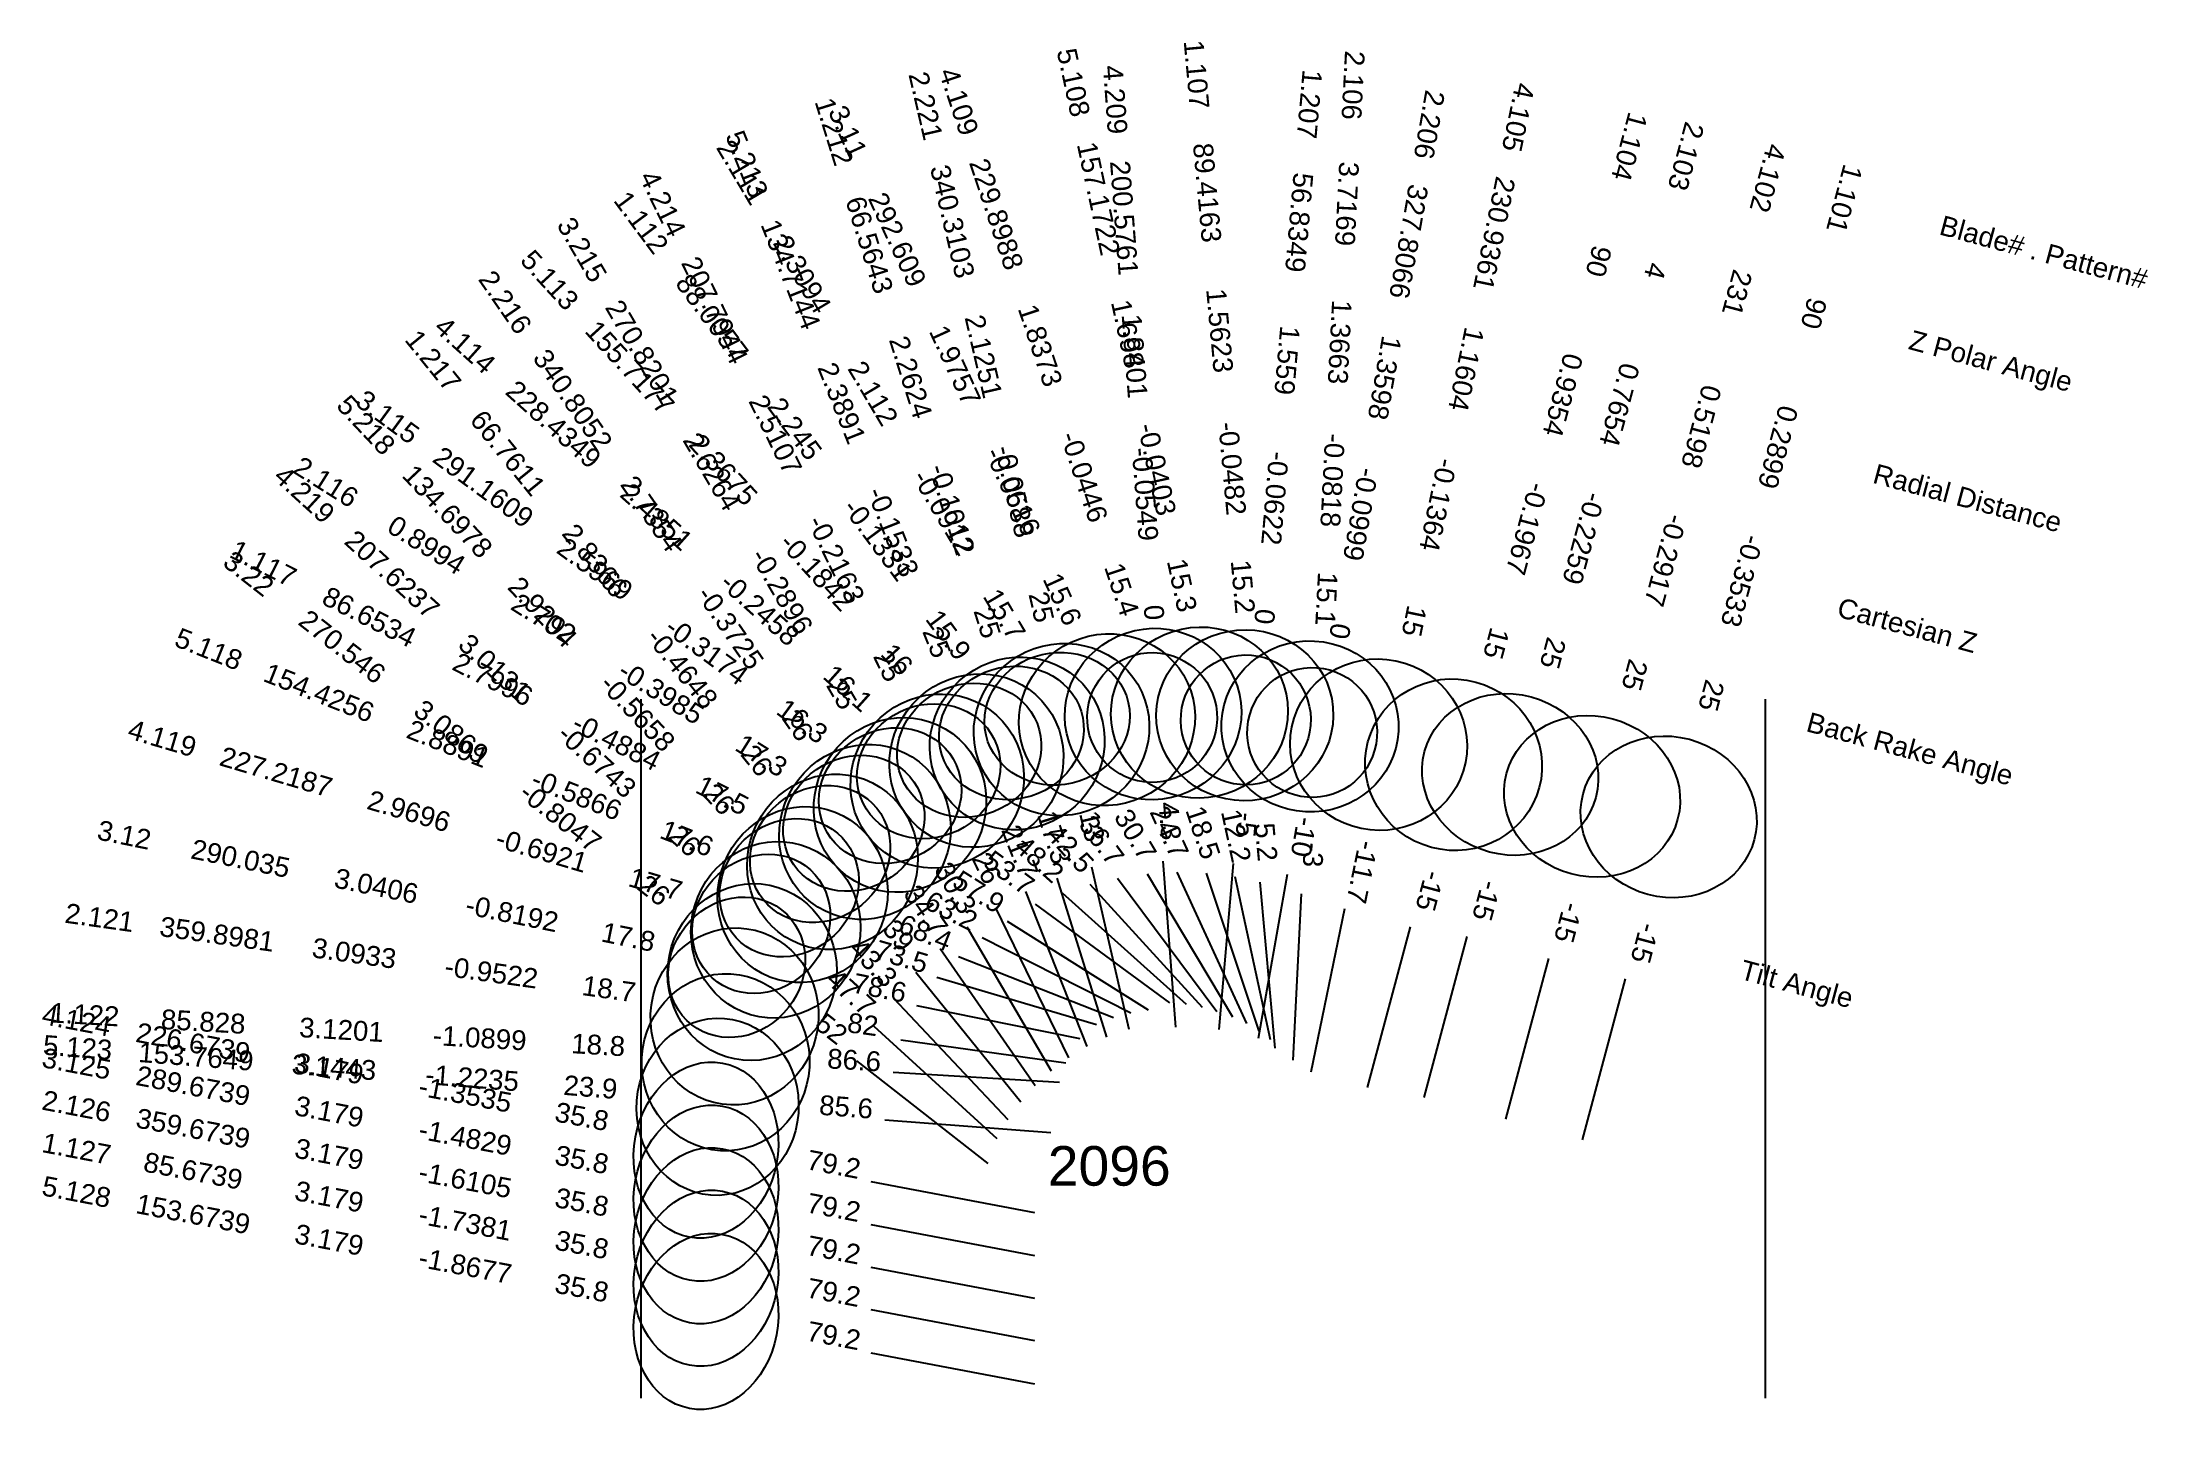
# Model space of a CAD drawing. Header units: inches. Extents: x 30.83 to 37.15, y 15.85 to 19.97.
import ezdxf
from ezdxf.enums import TextEntityAlignment as Align

# ---------------------------------------------------------------- set-up
doc = ezdxf.new("R2010")
doc.units = ezdxf.units.IN
doc.header["$MEASUREMENT"] = 0
for name, color, linetype, true_color in [('Blade_1', 30, 'Continuous', 0xff7f00), ('Blade_2', 7, 'Continuous', 0xcccc00), ('Blade_3', 7, 'Continuous', 0x00cc00), ('Blade_4', 7, 'Continuous', 0x00cccc), ('Blade_5', 7, 'Continuous', 0x0066cc)]:
    doc.layers.add(name, color=color, linetype=linetype, true_color=true_color)
doc.styles.get("Standard").update_dxf_attribs({"font": 'arial.ttf'})

msp = doc.modelspace()

# ---------------------------------------------------------------- linework, layer by layer
for p, q in [((32.625, 18), (32.625, 15.9015)), ((36, 18), (36, 15.9015))]:
    msp.add_line(p, q)
at = {"layer": 'Blade_1'}
for p, q in [((34.4033, 17.507), (34.3597, 17.0089)), ((33.8736, 17.463), (34.0225, 16.9857)), ((34.0558, 17.4631), (34.3545, 17.0622)), ((34.4831, 17.4504), (34.5282, 16.9524)), ((34.9343, 17.317), (34.8049, 16.834)), ((33.6498, 17.2845), (34.096, 17.059)), ((33.4507, 17.1804), (33.7654, 16.7918)), ((35.5798, 17.1604), (35.4504, 16.6774)), ((33.3825, 16.8804), (33.8816, 16.8509)), ((33.3156, 16.168), (33.8069, 16.0747))]:
    msp.add_line(p, q, dxfattribs=at)
for centre, major_axis, ratio in [((34.4377, 17.9518), (0.2649, 0.024), 0.964886), ((33.755, 17.8669), (0.2133, 0.1589), 0.961958), ((34.441, 17.9378), (0.1943, -0.017), 1), ((33.7376, 17.8988), (0.2091, 0.0652), 0.906308), ((35.0646, 17.8033), (0.2569, -0.0688), 0.965926), ((35.7101, 17.6467), (0.2569, -0.0688), 0.906308), ((33.2004, 17.5116), (0.12, 0.2374), 0.953975), ((33.1634, 17.5352), (0.1702, 0.1378), 0.898794), ((32.8799, 16.9101), (0.0157, 0.2655), 0.94677), ((32.821, 16.2619), (0.0496, 0.2613), 0.8106)]:
    msp.add_ellipse(centre, major_axis=major_axis, ratio=ratio, dxfattribs=at)
at = {"layer": 'Blade_2'}
for p, q in [((33.9776, 17.4964), (34.09, 17.0092)), ((34.1452, 17.476), (34.4007, 17.0462)), ((34.5651, 17.4742), (34.4783, 16.9818)), ((34.6076, 17.4154), (34.5818, 16.916)), ((33.7244, 17.3337), (34.1478, 17.0678)), ((35.1043, 17.2878), (34.9749, 16.8048)), ((33.5242, 17.2521), (33.8087, 16.8408)), ((33.4053, 16.978), (33.9005, 16.9088)), ((33.3156, 16.2956), (33.8069, 16.2023))]:
    msp.add_line(p, q, dxfattribs=at)
for centre, major_axis, ratio in [((33.888, 17.9088), (0.2287, 0.1359), 0.962638), ((33.8749, 17.9412), (0.2134, 0.0493), 0.906308), ((34.6337, 17.9182), (0.2656, -0.0138), 0.965434), ((34.6402, 17.9001), (0.192, -0.0339), 1), ((35.2346, 17.7741), (0.2569, -0.0688), 0.906308), ((33.298, 17.6015), (0.1415, 0.2253), 0.954623), ((33.2646, 17.6275), (0.1801, 0.1246), 0.898794), ((32.9067, 17.0478), (0.0369, 0.2634), 0.946972), ((32.821, 16.3895), (0.0496, 0.2613), 0.8106)]:
    msp.add_ellipse(centre, major_axis=major_axis, ratio=ratio, dxfattribs=at)
at = {"layer": 'Blade_3'}
for p, q in [((34.2343, 17.4808), (34.4429, 17.0264)), ((33.809, 17.3847), (34.2121, 17.0889)), ((33.6041, 17.3164), (33.8566, 16.8848)), ((33.4529, 17.0808), (33.9429, 16.9816)), ((33.2728, 16.9143), (33.6668, 16.6064)), ((33.3156, 16.4232), (33.8069, 16.3299))]:
    msp.add_line(p, q, dxfattribs=at)
for centre, major_axis, ratio in [((34.0243, 17.9384), (0.2417, 0.111), 0.963282), ((33.4031, 17.6826), (0.1574, 0.2144), 0.959926), ((33.3736, 17.7104), (0.189, 0.1106), 0.906308), ((32.9594, 17.1808), (0.0528, 0.2607), 0.952272), ((32.9131, 17.1953), (0.1348, 0.1726), 0.898794), ((32.821, 16.5171), (0.0496, 0.2613), 0.8106)]:
    msp.add_ellipse(centre, major_axis=major_axis, ratio=ratio, dxfattribs=at)
at = {"layer": 'Blade_4'}
for p, q in [((34.1925, 17.5138), (34.2303, 17.0153)), ((34.3222, 17.4778), (34.4806, 17.0036)), ((33.89, 17.4183), (34.2624, 17.0847)), ((33.6894, 17.3734), (33.9086, 16.924)), ((34.7377, 17.3705), (34.6365, 16.8809)), ((35.3499, 17.222), (35.2205, 16.739)), ((33.5133, 17.1652), (33.9928, 17.0235)), ((33.3244, 17.0183), (33.6941, 16.6816)), ((33.3156, 16.5526), (33.8069, 16.4593))]:
    msp.add_line(p, q, dxfattribs=at)
for centre, major_axis, ratio in [((34.1627, 17.9554), (0.2523, 0.0843), 0.963879), ((34.1599, 17.9451), (0.1944, 0.0147), 1), ((34.8396, 17.8636), (0.2605, -0.0538), 0.965817), ((33.5149, 17.7542), (0.1775, 0.1981), 0.960608), ((33.4893, 17.7837), (0.1968, 0.096), 0.906308), ((35.4802, 17.7083), (0.2569, -0.0688), 0.906308), ((33.0304, 17.3079), (0.0754, 0.2551), 0.95279), ((32.9869, 17.3257), (0.1475, 0.1619), 0.898794), ((32.821, 16.6465), (0.0496, 0.2613), 0.8106)]:
    msp.add_ellipse(centre, major_axis=major_axis, ratio=ratio, dxfattribs=at)
at = {"layer": 'Blade_5'}
for p, q in [((33.9725, 17.4444), (34.3101, 17.0756)), ((34.4083, 17.4675), (34.5138, 16.9788)), ((33.7795, 17.4225), (33.9641, 16.9578)), ((33.5791, 17.2281), (34.044, 17.0442)), ((33.3838, 17.1022), (33.7269, 16.7385)), ((33.3577, 16.7377), (33.8562, 16.6991)), ((33.3156, 16.0384), (33.8069, 15.9451))]:
    msp.add_line(p, q, dxfattribs=at)
for centre, major_axis, ratio in [((34.302, 17.9597), (0.26, 0.0561), 0.964421), ((33.6325, 17.8158), (0.1962, 0.1796), 0.961289), ((33.6109, 17.8467), (0.2035, 0.0809), 0.906308), ((33.1109, 17.4134), (0.0979, 0.2473), 0.953361), ((33.0706, 17.4342), (0.1593, 0.1503), 0.898794), ((32.8557, 16.7765), (0.0205, 0.2652), 0.914491), ((32.821, 16.1323), (0.0496, 0.2613), 0.8106)]:
    msp.add_ellipse(centre, major_axis=major_axis, ratio=ratio, dxfattribs=at)

# ---------------------------------------------------------------- texts
for s, height, p in [('Blade# . Pattern#', 0.059375, (36.5265, 19.4245)), ('Z Polar Angle', 0.059375, (36.4343, 19.0804)), ('Radial Distance', 0.059375, (36.3268, 18.6789)), ('Cartesian Z', 0.059375, (36.2192, 18.2774)), ('Back Rake Angle', 0.059375, (36.127, 17.9333)), ('Tilt Angle', 0.05937, (35.9278, 17.19))]:
    msp.add_text(s, height=height, rotation=345).set_placement(p, align=Align.MIDDLE_LEFT)
msp.add_text('2096', height=0.11875).set_placement((34.0312, 16.5992), align=Align.MIDDLE_CENTER)
at = {"layer": 'Blade_1'}
for s, height, rotation, p in [('1.107', 0.05937, 275.17421, (34.2638, 19.8724)), ('1.207', 0.05937, 265, (34.6028, 19.7883)), ('1.212', 0.05937, 287.33, (33.1772, 19.6949)), ('1.104', 0.05937, 255, (35.5637, 19.6661)), ('89.4163', 0.05937, 275.17421, (34.2959, 19.5176)), ('1.101', 0.05937, 255, (36.2092, 19.5095)), ('56.8349', 0.05937, 265, (34.5718, 19.4334)), ('1.112', 0.05937, 306.68524, (32.6029, 19.4134)), ('66.5643', 0.05937, 287.33, (33.2833, 19.3548)), ('90', 0.05937, 255, (35.4715, 19.322)), ('88.0057', 0.05937, 306.68524, (32.8157, 19.1277)), ('1.5623', 0.05937, 275.17421, (34.3334, 19.1037)), ('90', 0.05937, 255, (36.117, 19.1654)), ('1.217', 0.05937, 308.99999, (31.9793, 18.9974)), ('2.2624', 0.05937, 287.33, (33.4071, 18.958)), ('1.559', 0.05937, 265, (34.5356, 19.0193)), ('0.9354', 0.05937, 255, (35.364, 18.9205)), ('2.245', 0.05937, 306.68524, (33.064, 18.7944)), ('66.7611', 0.05937, 308.99999, (32.2035, 18.7205)), ('0.2899', 0.05937, 255, (36.0095, 18.7639)), ('-0.0482', 0.05937, 275.17421, (34.3709, 18.6898)), ('-0.0622', 0.05937, 265, (34.4993, 18.6053)), ('-0.1012', 0.05937, 287.33, (33.5309, 18.5613)), ('-0.1967', 0.05937, 255, (35.2564, 18.5191)), ('-0.1331', 0.05937, 306.68524, (33.3123, 18.4611)), ('2.8366', 0.05937, 308.99999, (32.4651, 18.3975)), ('1.117', 0.05937, 333.19197, (31.4792, 18.3814)), ('-0.3533', 0.05937, 255, (35.9019, 18.3625)), ('15.2', 0.05937, 275.17421, (34.403, 18.335)), ('86.6534', 0.05937, 333.19197, (31.7971, 18.2207)), ('25', 0.05937, 287.33, (33.637, 18.2212)), ('0', 0.0594, 265, (34.4683, 18.2504)), ('15.9', 0.05937, 306.68524, (33.5251, 18.1754)), ('15', 0.05937, 255, (35.1642, 18.1749)), ('-0.4648', 0.05937, 308.99999, (32.7267, 18.0745)), ('2.7996', 0.05937, 333.19197, (32.1681, 18.0332)), ('25', 0.05937, 255, (35.8097, 18.0183)), ('-0.4884', 0.05937, 333.19197, (32.539, 17.8458)), ('26', 0.05937, 308.99999, (32.9509, 17.7976)), ('17.5', 0.05937, 333.19197, (32.857, 17.6851)), ('17.3', 0.05937, 287.33, (33.8382, 17.5764)), ('36.7', 0.05937, 306.68524, (33.9848, 17.5584)), ('-5', 0.05937, 265, (34.4136, 17.6253)), ('5.2', 0.05937, 275.17421, (34.4724, 17.5686)), ('-15', 0.05937, 255, (34.965, 17.4317)), ('63.2', 0.05937, 333.19197, (33.5438, 17.3381)), ('39', 0.05937, 308.99999, (33.376, 17.2727)), ('-15', 0.05937, 255, (35.6105, 17.2751)), ('1.122', 0.05937, 356.61946, (30.9547, 17.0238)), ('85.828', 0.05937, 356.61946, (31.3104, 17.0028)), ('3.1201', 0.05937, 356.61946, (31.7253, 16.9783)), ('-1.0899', 0.05937, 356.61946, (32.1402, 16.9538)), ('18.8', 0.05937, 356.61946, (32.4958, 16.9328)), ('86.6', 0.05937, 356.61946, (33.264, 16.8874)), ('1.127', 0.05937, 349.24736, (30.9264, 16.6217)), ('85.6739', 0.05937, 349.24736, (31.2763, 16.5552)), ('3.179', 0.05937, 349.24736, (31.6847, 16.4777)), ('-1.7381', 0.05937, 349.24736, (32.093, 16.4001)), ('35.8', 0.05937, 349.24736, (32.443, 16.3337)), ('79.2', 0.05937, 349.24736, (33.199, 16.1901))]:
    msp.add_text(s, height=height, rotation=rotation, dxfattribs=at).set_placement(p, align=Align.CENTER)
at = {"layer": 'Blade_2'}
for s, height, rotation, p in [('2.106', 0.05937, 267.03357, (34.7335, 19.8441)), ('2.221', 0.05937, 283, (33.4516, 19.7745)), ('2.206', 0.05937, 260, (34.9627, 19.7294)), ('2.103', 0.05937, 255, (35.7337, 19.6369)), ('2.111', 0.05937, 300.72437, (32.9027, 19.5666)), ('340.3103', 0.05937, 283, (33.5318, 19.4274)), ('3.7169', 0.05937, 267.03357, (34.7151, 19.4883)), ('327.8066', 0.05937, 260, (34.9009, 19.3786)), ('2.3094', 0.05937, 300.72437, (33.0847, 19.2604)), ('2.216', 0.05937, 304.66999, (32.1943, 19.1749)), ('4', 0.0594, 255, (35.6415, 19.2928)), ('2.1251', 0.05937, 283, (33.6253, 19.0224)), ('1.3663', 0.05937, 267.03357, (34.6936, 19.0733)), ('1.3598', 0.05937, 260, (34.8287, 18.9693)), ('340.8052', 0.05937, 304.66999, (32.3969, 18.8819)), ('2.112', 0.05937, 300.72437, (33.2971, 18.9031)), ('0.7654', 0.05937, 255, (35.534, 18.8913)), ('-0.0818', 0.05937, 267.03357, (34.672, 18.6582)), ('2.116', 0.05937, 327.87093, (31.6648, 18.6271)), ('-0.0588', 0.05937, 283, (33.7187, 18.6174)), ('2.7354', 0.05937, 304.66999, (32.6334, 18.5401)), ('-0.0912', 0.05937, 300.72437, (33.5094, 18.5458)), ('-0.0999', 0.05937, 260, (34.7565, 18.5599)), ('-0.2259', 0.05937, 255, (35.4264, 18.4899)), ('0.8994', 0.05937, 327.87093, (31.9665, 18.4377)), ('15.1', 0.05937, 267.03357, (34.6536, 18.3024)), ('2.702', 0.05937, 327.87093, (32.3185, 18.2166)), ('-0.3725', 0.05937, 304.66999, (32.8698, 18.1983)), ('15.7', 0.05937, 300.72437, (33.6914, 18.2395)), ('25', 0.05937, 283, (33.7989, 18.2703)), ('0', 0.0594, 260, (34.6947, 18.2091)), ('25', 0.05937, 255, (35.3342, 18.1457)), ('-0.3985', 0.05937, 327.87093, (32.6705, 17.9956)), ('26', 0.05937, 304.66999, (33.0724, 17.9053)), ('17.3', 0.05937, 327.87093, (32.9722, 17.8061)), ('13', 0.05937, 283, (33.9508, 17.6121)), ('30.7', 0.05937, 300.72437, (34.0846, 17.5781)), ('-10', 0.05937, 260, (34.5857, 17.5911)), ('-3', 0.05937, 267.03357, (34.6138, 17.534)), ('57.9', 0.05937, 327.87093, (33.6238, 17.3969)), ('-15', 0.05937, 255, (35.135, 17.4025)), ('2.121', 0.05937, 352.03552, (30.9968, 17.315)), ('34.7', 0.05937, 304.66999, (33.4567, 17.3497)), ('359.8981', 0.05937, 352.03552, (31.3496, 17.2656)), ('3.0933', 0.05937, 352.03552, (31.7612, 17.2081)), ('-0.9522', 0.05937, 352.03552, (32.1728, 17.1505)), ('18.7', 0.05937, 352.03552, (32.5257, 17.1011)), ('82', 0.05937, 352.03552, (33.2877, 16.9945)), ('2.126', 0.05937, 349.24736, (30.9264, 16.7493)), ('359.6739', 0.05937, 349.24736, (31.2763, 16.6828)), ('3.179', 0.05937, 349.24736, (31.6847, 16.6053)), ('-1.6105', 0.05937, 349.24736, (32.093, 16.5277)), ('35.8', 0.05937, 349.24736, (32.443, 16.4613)), ('79.2', 0.05937, 349.24736, (33.199, 16.3177))]:
    msp.add_text(s, height=height, rotation=rotation, dxfattribs=at).set_placement(p, align=Align.CENTER)
at = {"layer": 'Blade_3'}
for s, rotation, p in [('3.11', 294.65551, (33.2198, 19.6911)), ('292.609', 294.65551, (33.3684, 19.3673)), ('3.215', 300.33, (32.4235, 19.3344)), ('270.8201', 300.33, (32.6034, 19.0269)), ('1.9757', 294.65551, (33.5418, 18.9896)), ('3.115', 323.72653, (31.8483, 18.8236)), ('2.6264', 300.33, (32.8133, 18.6681)), ('291.1609', 323.72653, (32.1355, 18.6128)), ('-0.0616', 294.65551, (33.7152, 18.6118)), ('2.5969', 323.72653, (32.4706, 18.3669)), ('3.22', 321.99999, (31.4304, 18.3537)), ('-0.2896', 300.33, (33.0232, 18.3094)), ('15.6', 294.65551, (33.8638, 18.2881)), ('270.546', 321.99999, (31.7112, 18.1344)), ('-0.3174', 323.72653, (32.8057, 18.121)), ('25', 300.33, (33.2031, 18.0019)), ('3.0869', 321.99999, (32.0387, 17.8785)), ('16.3', 323.72653, (33.0929, 17.9102)), ('-0.8047', 321.99999, (32.3662, 17.6226)), ('3.12', 348.55027, (31.0693, 17.5636)), ('24.7', 294.65551, (34.1848, 17.5887)), ('290.035', 348.55027, (31.4184, 17.4929)), ('30.3', 300.33, (33.5442, 17.4189)), ('53.7', 323.72653, (33.7133, 17.455)), ('3.0406', 348.55027, (31.8258, 17.4104)), ('26', 321.99999, (32.6469, 17.4033)), ('-0.8192', 348.55027, (32.2331, 17.3279)), ('17.8', 348.55027, (32.5823, 17.2572)), ('78.6', 348.55027, (33.3365, 17.1044)), ('52', 321.99999, (33.1792, 16.9874)), ('3.125', 349.24736, (30.9264, 16.8769)), ('289.6739', 349.24736, (31.2763, 16.8104)), ('3.179', 349.24736, (31.6847, 16.7329)), ('-1.4829', 349.24736, (32.093, 16.6553)), ('35.8', 349.24736, (32.443, 16.5889)), ('79.2', 349.24736, (33.199, 16.4453))]:
    msp.add_text(s, height=0.05937, rotation=rotation, dxfattribs=at).set_placement(p, align=Align.CENTER)
at = {"layer": 'Blade_4'}
for s, height, rotation, p in [('4.109', 0.05937, 288.46922, (33.5518, 19.7846)), ('4.209', 0.05937, 274.33, (34.0196, 19.7973)), ('4.105', 0.05937, 258.32317, (35.2299, 19.7522)), ('4.102', 0.05937, 255, (35.9793, 19.5711)), ('229.8988', 0.05937, 288.46922, (33.6646, 19.4467)), ('200.5761', 0.05937, 274.33, (34.0465, 19.4421)), ('4.214', 0.05937, 296, (32.6645, 19.4748)), ('230.9361', 0.05937, 258.32317, (35.1578, 19.4033)), ('207.7944', 0.05937, 296, (32.8207, 19.1546)), ('231', 0.05937, 255, (35.8871, 19.227)), ('1.8373', 0.05937, 288.46922, (33.7963, 19.0525)), ('1.8401', 0.05937, 274.33, (34.0779, 19.0276)), ('4.114', 0.05937, 318.15227, (32.0783, 19.0408)), ('1.1604', 0.05937, 258.32317, (35.0737, 18.9963)), ('228.4349', 0.05937, 318.15227, (32.3437, 18.8031)), ('2.5107', 0.05937, 296, (33.0029, 18.781)), ('0.5198', 0.05937, 255, (35.7796, 18.8255)), ('-0.0446', 0.05937, 288.46922, (33.9279, 18.6582)), ('-0.0549', 0.05937, 274.33, (34.1093, 18.6132)), ('-0.1364', 0.05937, 258.32317, (34.9896, 18.5893)), ('4.219', 0.05937, 317.66999, (31.596, 18.5927)), ('2.4851', 0.05937, 318.15227, (32.6533, 18.5258)), ('-0.2163', 0.05937, 296, (33.1851, 18.4075)), ('-0.2917', 0.05937, 255, (35.672, 18.4241)), ('207.6237', 0.05937, 317.66999, (31.8594, 18.3528)), ('15.4', 0.05937, 288.46922, (34.0408, 18.3203)), ('-0.2458', 0.05937, 318.15227, (32.9629, 18.2486)), ('0', 0.0594, 274.33, (34.1362, 18.258)), ('15', 0.05937, 258.32317, (34.9175, 18.2404)), ('3.0131', 0.05937, 317.66999, (32.1666, 18.0729)), ('25', 0.05937, 296, (33.3412, 18.0873)), ('16.1', 0.05937, 318.15227, (33.2283, 18.0109)), ('25', 0.05937, 255, (35.5798, 18.0799)), ('4.119', 0.05937, 343.53743, (31.1809, 17.8544)), ('-0.6743', 0.05937, 317.66999, (32.4739, 17.793)), ('227.2187', 0.05937, 343.53743, (31.5226, 17.7535)), ('2.9696', 0.05937, 343.53743, (31.9212, 17.6357)), ('4.3', 0.05937, 274.33, (34.1836, 17.6322)), ('18.5', 0.05937, 288.46922, (34.2846, 17.5905)), ('-0.6921', 0.05937, 343.53743, (32.3198, 17.5179)), ('26', 0.05937, 317.66999, (32.7373, 17.5531)), ('48.2', 0.05937, 318.15227, (33.8015, 17.4975)), ('-11.7', 0.05937, 258.32317, (34.7617, 17.4868)), ('26', 0.05937, 296, (33.6374, 17.4802)), ('17.7', 0.05937, 343.53743, (32.6614, 17.4169)), ('-15', 0.05937, 255, (35.3806, 17.3367)), ('73.5', 0.05937, 343.53743, (33.3994, 17.1989)), ('47.7', 0.05937, 317.66999, (33.2366, 17.0983)), ('4.124', 0.05937, 349.24736, (30.9264, 17.0063)), ('226.6739', 0.05937, 349.24736, (31.2763, 16.9398)), ('3.179', 0.05937, 349.24736, (31.6847, 16.8623)), ('-1.3535', 0.05937, 349.24736, (32.093, 16.7847)), ('35.8', 0.05937, 349.24736, (32.443, 16.7183)), ('79.2', 0.05937, 349.24736, (33.199, 16.5747))]:
    msp.add_text(s, height=height, rotation=rotation, dxfattribs=at).set_placement(p, align=Align.CENTER)
at = {"layer": 'Blade_5'}
for s, rotation, p in [('5.108', 282.18536, (33.8949, 19.8448)), ('5.213', 291.67, (32.9162, 19.5952)), ('157.1722', 282.18536, (33.9701, 19.4965)), ('134.7144', 291.67, (33.0477, 19.2642)), ('5.113', 312.47458, (32.3302, 19.2382)), ('1.698', 282.18536, (34.0579, 19.0903)), ('155.7177', 312.47458, (32.5708, 18.9755)), ('2.3891', 291.67, (33.2012, 18.8779)), ('5.218', 313.32999, (31.7795, 18.8029)), ('2.3675', 312.47458, (32.8515, 18.6689)), ('-0.0403', 282.18536, (34.1456, 18.684)), ('134.6978', 313.32999, (32.0239, 18.5437)), ('-0.1533', 291.67, (33.3547, 18.4917)), ('-0.1842', 312.47458, (33.1321, 18.3623)), ('15.3', 282.18536, (34.2208, 18.3358)), ('2.9294', 313.32999, (32.3091, 18.2414)), ('5.118', 338.41091, (31.3177, 18.123)), ('25', 291.67, (33.4862, 18.1606)), ('16', 312.47458, (33.3727, 18.0996)), ('154.4256', 338.41091, (31.6489, 17.9919)), ('-0.5658', 313.32999, (32.5943, 17.9391)), ('2.8891', 338.41091, (32.0354, 17.839)), ('-0.5866', 338.41091, (32.4219, 17.686)), ('26', 313.32999, (32.8388, 17.6799)), ('12.2', 282.18536, (34.3832, 17.5836)), ('17.6', 338.41091, (32.7531, 17.555)), ('21.7', 291.67, (33.7357, 17.5328)), ('42.5', 312.47458, (33.8923, 17.532)), ('68.4', 338.41091, (33.4686, 17.2718)), ('43.3', 313.32999, (33.3023, 17.1885)), ('5.123', 355.57626, (30.9329, 16.9252)), ('153.7649', 355.57626, (31.2881, 16.8978)), ('3.1443', 355.57626, (31.7025, 16.8657)), ('-1.2235', 355.57626, (32.1169, 16.8337)), ('23.9', 355.57626, (32.4721, 16.8062)), ('85.6', 355.57626, (33.2393, 16.7468)), ('5.128', 349.24736, (30.9264, 16.4921)), ('153.6739', 349.24736, (31.2763, 16.4256)), ('3.179', 349.24736, (31.6847, 16.3481)), ('-1.8677', 349.24736, (32.093, 16.2705)), ('35.8', 349.24736, (32.443, 16.2041)), ('79.2', 349.24736, (33.199, 16.0605))]:
    msp.add_text(s, height=0.05937, rotation=rotation, dxfattribs=at).set_placement(p, align=Align.CENTER)

doc.saveas('drawing.dxf')
